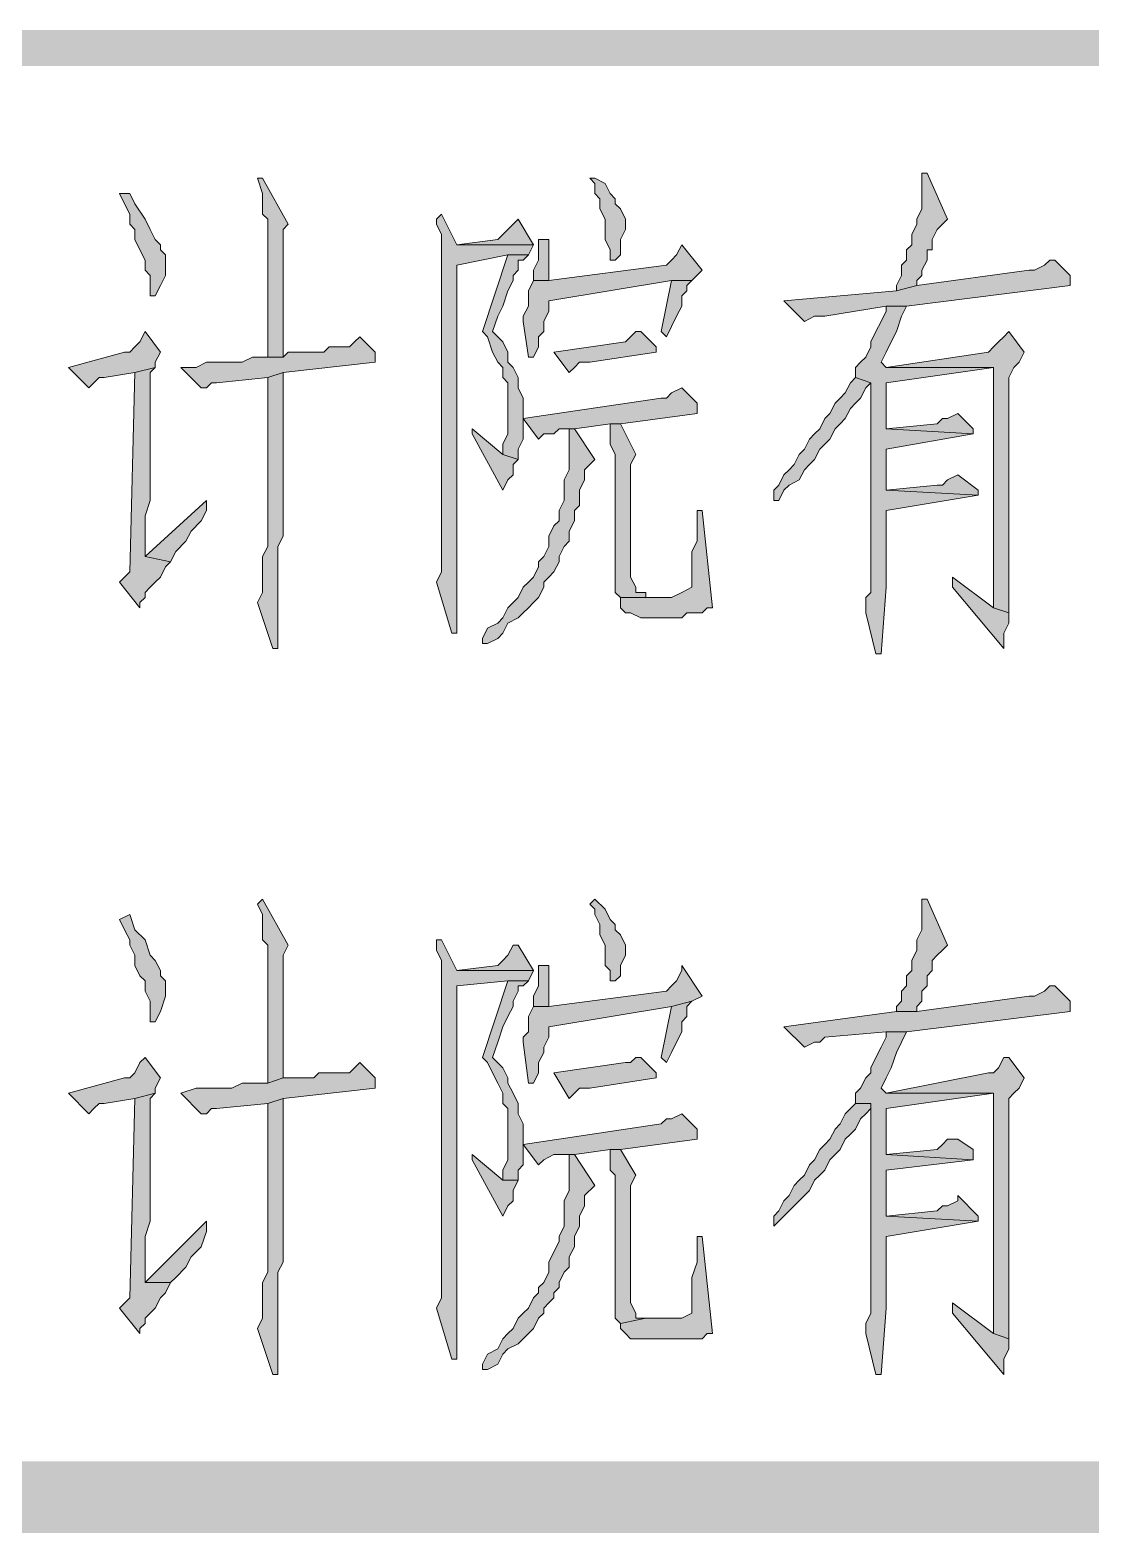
# Model space of a CAD drawing. Header units: millimetres. Extents: x 24 to 410, y 10 to 282.
# Drawn here: x 50.82 to 59.61, y 9.65 to 22.1 of the extents above; entities that cross this region are included whole.
import ezdxf

# ---------------------------------------------------------------- set-up
doc = ezdxf.new("R2010")
doc.units = ezdxf.units.MM

msp = doc.modelspace()

# ---------------------------------------------------------------- hatches: boundary and pattern name
h = msp.add_hatch(color=7)
h.dxf.hatch_style = 2
h.paths.add_polyline_path([(30.098965, 22.098), (30.098965, 21.801667), (410.082965, 22.098)])
h = msp.add_hatch(color=7)
h.dxf.hatch_style = 2
h.paths.add_polyline_path([(30.098965, 21.801667), (410.082965, 22.098), (410.082965, 21.801667)])
h = msp.add_hatch(color=7)
h.dxf.hatch_style = 2
h.paths.add_polyline_path([(58.250667, 20.912667), (58.208333, 20.912667), (58.208333, 20.870333), (58.208333, 20.616333), (58.166, 20.531667), (58.166, 20.489333), (58.123667, 20.404667), (58.123667, 20.32), (58.081333, 20.277667), (58.081333, 20.193), (58.039, 20.150667), (58.039, 20.066), (57.996667, 19.981333), (57.996667, 19.939), (58.166, 19.981333), (58.166, 20.023667), (58.208333, 20.066), (58.208333, 20.108333), (58.250667, 20.193), (58.250667, 20.277667), (58.293, 20.277667), (58.293, 20.362333), (58.335333, 20.447), (58.377667, 20.489333), (58.42, 20.531667)])
h = msp.add_hatch(color=7)
h.dxf.hatch_style = 2
h.paths.add_polyline_path([(52.747333, 20.870333), (52.705, 20.870333), (52.747333, 20.743333), (52.747333, 20.574), (52.789667, 20.531667), (52.789667, 19.388667), (52.916667, 19.388667), (52.916667, 19.558), (52.916667, 19.685), (52.916667, 20.447), (52.959, 20.489333)])
h = msp.add_hatch(color=7)
h.dxf.hatch_style = 2
h.paths.add_polyline_path([(55.498965, 20.870333), (55.456631, 20.870333), (55.498965, 20.828), (55.498965, 20.743333), (55.541298, 20.701), (55.541298, 20.616333), (55.583631, 20.531667), (55.583631, 20.362333), (55.625965, 20.277667), (55.625965, 20.193), (55.668298, 20.193), (55.710631, 20.235333), (55.710631, 20.362333), (55.752965, 20.447), (55.752965, 20.531667), (55.710631, 20.616333), (55.668298, 20.658667), (55.668298, 20.701), (55.625965, 20.743333), (55.583631, 20.828)])
h = msp.add_hatch(color=7)
h.dxf.hatch_style = 2
h.paths.add_polyline_path([(51.646667, 20.743333), (51.562, 20.743333), (51.604333, 20.658667), (51.646667, 20.574), (51.646667, 20.489333), (51.689, 20.447), (51.689, 20.362333), (51.731333, 20.277667), (51.773667, 20.193), (51.773667, 20.108333), (51.816, 20.066), (51.816, 19.896667), (51.858333, 19.896667), (51.900667, 19.981333), (51.943, 20.066), (51.943, 20.235333), (51.900667, 20.277667), (51.900667, 20.32), (51.858333, 20.362333), (51.816, 20.447), (51.773667, 20.531667), (51.689, 20.658667)])
h = msp.add_hatch(color=7)
h.dxf.hatch_style = 2
h.paths.add_polyline_path([(54.229, 20.574), (54.186667, 20.531667), (54.186667, 20.489333), (54.229, 20.404667), (54.229, 18.457333), (54.229, 18.330333), (54.229, 17.610667), (54.186667, 17.526), (54.313667, 17.102667), (54.356, 17.102667), (54.356, 17.695333), (54.356, 20.150667), (54.779333, 20.235333), (54.948667, 20.235333), (54.991, 20.32), (54.356, 20.32)])
h = msp.add_hatch(color=7)
h.dxf.hatch_style = 2
h.paths.add_polyline_path([(54.864, 20.531667), (54.821667, 20.489333), (54.779333, 20.447), (54.737, 20.404667), (54.694667, 20.362333), (54.356, 20.32), (54.991, 20.32)])
h = msp.add_hatch(color=7)
h.dxf.hatch_style = 2
h.paths.add_polyline_path([(56.218667, 20.32), (56.176333, 20.235333), (56.134, 20.193), (56.091667, 20.150667), (55.118, 20.023667), (54.991, 20.023667), (54.948667, 19.939), (54.948667, 19.812), (54.906333, 19.727333), (54.906333, 19.685), (54.948667, 19.388667), (54.991, 19.388667), (55.033333, 19.473333), (55.033333, 19.558), (55.075667, 19.600333), (55.075667, 19.685), (55.118, 19.769667), (55.118, 19.854333), (56.134, 20.023667), (56.303333, 20.023667), (56.388, 20.108333)])
h = msp.add_hatch(color=7)
h.dxf.hatch_style = 2
h.paths.add_polyline_path([(55.118, 20.362333), (55.033333, 20.362333), (55.033333, 20.32), (55.033333, 20.193), (54.991, 20.108333), (54.991, 20.023667), (55.118, 20.023667)])
h = msp.add_hatch(color=7)
h.dxf.hatch_style = 2
h.paths.add_polyline_path([(54.948667, 20.235333), (54.779333, 20.235333), (54.567667, 19.600333), (54.61, 19.558), (54.652333, 19.431), (54.694667, 19.346333), (54.737, 19.304), (54.737, 19.219333), (54.779333, 19.177), (54.779333, 18.753667), (54.737, 18.669), (54.737, 18.584333), (54.864, 18.542), (54.864, 18.626667), (54.906333, 18.711333), (54.906333, 18.965333), (54.906333, 19.05), (54.864, 19.134667), (54.864, 19.219333), (54.821667, 19.304), (54.779333, 19.346333), (54.779333, 19.431), (54.737, 19.515667), (54.652333, 19.600333), (54.694667, 19.727333), (54.737, 19.812), (54.779333, 19.939), (54.821667, 20.023667), (54.821667, 20.066), (54.864, 20.108333), (54.864, 20.193), (54.906333, 20.193)])
h = msp.add_hatch(color=7)
h.dxf.hatch_style = 2
h.paths.add_polyline_path([(59.309, 20.193), (59.266667, 20.193), (59.224333, 20.150667), (59.139667, 20.108333), (59.097333, 20.108333), (58.166, 19.981333), (57.996667, 19.939), (57.065333, 19.854333), (57.234667, 19.685), (57.319333, 19.727333), (57.404, 19.727333), (57.912, 19.812), (58.081333, 19.812), (59.436, 19.981333), (59.436, 20.066)])
h = msp.add_hatch(color=7)
h.dxf.hatch_style = 2
h.paths.add_polyline_path([(56.303333, 20.023667), (56.134, 20.023667), (56.049333, 19.600333), (56.091667, 19.558), (56.134, 19.642667), (56.176333, 19.727333), (56.218667, 19.812), (56.218667, 19.896667), (56.261, 19.939), (56.261, 19.981333)])
h = msp.add_hatch(color=7)
h.dxf.hatch_style = 2
h.paths.add_polyline_path([(58.081333, 19.812), (57.912, 19.812), (57.912, 19.769667), (57.869667, 19.685), (57.827333, 19.600333), (57.785, 19.515667), (57.785, 19.473333), (57.742667, 19.388667), (57.700333, 19.346333), (57.658, 19.304), (57.658, 19.219333), (57.785, 19.177), (57.785, 18.034), (57.785, 17.907), (57.785, 17.441333), (57.742667, 17.399), (57.742667, 17.272), (57.827333, 16.933333), (57.869667, 16.933333), (57.912, 17.483667), (57.912, 18.118667), (58.674, 18.245667), (57.912, 18.288), (57.912, 18.626667), (58.631667, 18.753667), (57.912, 18.796), (57.912, 19.177), (58.801, 19.304), (57.912, 19.304), (57.869667, 19.346333), (57.912, 19.431), (57.954333, 19.515667), (57.996667, 19.600333), (58.039, 19.727333)])
h = msp.add_hatch(color=7)
h.dxf.hatch_style = 2
h.paths.add_polyline_path([(51.773667, 19.600333), (51.731333, 19.515667), (51.689, 19.473333), (51.646667, 19.431), (51.604333, 19.431), (51.138667, 19.304), (51.308, 19.134667), (51.350333, 19.177), (51.392667, 19.219333), (51.435, 19.219333), (51.689, 19.261667), (51.858333, 19.304), (51.858333, 19.346333), (51.900667, 19.431)])
h = msp.add_hatch(color=7)
h.dxf.hatch_style = 2
h.paths.add_polyline_path([(53.551667, 19.558), (53.509333, 19.515667), (53.467, 19.473333), (53.297667, 19.473333), (53.255333, 19.431), (52.959, 19.431), (52.916667, 19.388667), (52.662667, 19.388667), (52.578, 19.346333), (52.281667, 19.346333), (52.197, 19.304), (52.07, 19.304), (52.239333, 19.134667), (52.281667, 19.134667), (52.324, 19.177), (52.366333, 19.177), (52.789667, 19.219333), (52.916667, 19.261667), (53.678667, 19.346333), (53.678667, 19.431)])
h = msp.add_hatch(color=7)
h.dxf.hatch_style = 2
h.paths.add_polyline_path([(55.88, 19.600333), (55.837667, 19.600333), (55.795333, 19.558), (55.753, 19.515667), (55.160333, 19.431), (55.287333, 19.261667), (55.329667, 19.304), (55.372, 19.346333), (55.456667, 19.346333), (56.007, 19.431), (56.007, 19.473333)])
h = msp.add_hatch(color=7)
h.dxf.hatch_style = 2
h.paths.add_polyline_path([(58.928, 19.600333), (58.885667, 19.558), (58.843333, 19.515667), (58.801, 19.473333), (58.758667, 19.431), (57.912, 19.304), (58.801, 19.304), (58.801, 17.568333), (58.801, 17.314333), (58.928, 17.272), (58.928, 18.796), (58.928, 18.880667), (58.928, 19.219333), (58.970333, 19.304), (59.012667, 19.346333), (59.055, 19.431)])
h = msp.add_hatch(color=7)
h.dxf.hatch_style = 2
h.paths.add_polyline_path([(51.858333, 19.304), (51.689, 19.261667), (51.646667, 17.610667), (51.562, 17.526), (51.731333, 17.314333), (51.731333, 17.356667), (51.773667, 17.399), (51.773667, 17.441333), (51.816, 17.483667), (51.858333, 17.526), (51.900667, 17.568333), (51.943, 17.653), (51.985333, 17.695333), (51.773667, 17.737667), (51.773667, 18.076333), (51.816, 18.203333), (51.816, 18.838333), (51.816, 18.923), (51.816, 19.261667)])
h = msp.add_hatch(color=7)
h.dxf.hatch_style = 2
h.paths.add_polyline_path([(52.916667, 19.261667), (52.789667, 19.219333), (52.789667, 17.822333), (52.747333, 17.737667), (52.747333, 17.441333), (52.705, 17.356667), (52.832, 16.975667), (52.874333, 16.975667), (52.874333, 17.822333), (52.916667, 17.907)])
h = msp.add_hatch(color=7)
h.dxf.hatch_style = 2
h.paths.add_polyline_path([(57.657965, 19.219333), (57.615631, 19.177), (57.573298, 19.092333), (57.530965, 19.05), (57.488631, 19.007667), (57.446298, 18.923), (57.403965, 18.880667), (57.361631, 18.796), (57.319298, 18.753667), (57.276965, 18.711333), (57.234631, 18.626667), (57.192298, 18.584333), (57.149965, 18.499667), (57.107631, 18.457333), (57.065298, 18.415), (57.022965, 18.330333), (56.980631, 18.288), (56.980631, 18.203333), (57.022965, 18.203333), (57.065298, 18.288), (57.107631, 18.330333), (57.192298, 18.372667), (57.234631, 18.457333), (57.276965, 18.499667), (57.319298, 18.542), (57.361631, 18.626667), (57.403965, 18.669), (57.446298, 18.711333), (57.488631, 18.796), (57.530965, 18.838333), (57.573298, 18.880667), (57.615631, 18.965333), (57.657965, 19.007667), (57.700298, 19.05), (57.742631, 19.134667), (57.784965, 19.177)])
h = msp.add_hatch(color=7)
h.dxf.hatch_style = 2
h.paths.add_polyline_path([(56.218667, 19.134667), (56.134, 19.092333), (56.091667, 19.05), (56.049333, 19.05), (54.906333, 18.880667), (55.033333, 18.711333), (55.075667, 18.753667), (55.160333, 18.753667), (55.202667, 18.796), (55.329667, 18.796), (55.626, 18.838333), (55.710667, 18.838333), (56.345667, 18.923), (56.345667, 19.007667)])
h = msp.add_hatch(color=7)
h.dxf.hatch_style = 2
h.paths.add_polyline_path([(58.504667, 18.923), (58.42, 18.880667), (58.377667, 18.880667), (58.335333, 18.838333), (57.912, 18.796), (58.631667, 18.753667), (58.631667, 18.796)])
h = msp.add_hatch(color=7)
h.dxf.hatch_style = 2
h.paths.add_polyline_path([(54.482965, 18.796), (54.482965, 18.753667), (54.736965, 18.288), (54.779298, 18.372667), (54.821631, 18.415), (54.821631, 18.499667), (54.863965, 18.542), (54.736965, 18.584333)])
h = msp.add_hatch(color=7)
h.dxf.hatch_style = 2
h.paths.add_polyline_path([(55.329667, 18.796), (55.287333, 18.796), (55.287333, 18.711333), (55.287333, 18.457333), (55.245, 18.372667), (55.245, 18.203333), (55.202667, 18.118667), (55.202667, 18.034), (55.160333, 17.991667), (55.118, 17.907), (55.118, 17.822333), (55.075667, 17.737667), (55.033333, 17.695333), (55.033333, 17.653), (54.991, 17.568333), (54.948667, 17.526), (54.906333, 17.483667), (54.864, 17.399), (54.821667, 17.356667), (54.779333, 17.314333), (54.737, 17.229667), (54.694667, 17.187333), (54.61, 17.145), (54.567667, 17.060333), (54.567667, 17.018), (54.61, 17.018), (54.694667, 17.060333), (54.737, 17.102667), (54.779333, 17.187333), (54.864, 17.229667), (54.906333, 17.272), (54.948667, 17.314333), (54.991, 17.356667), (55.033333, 17.399), (55.075667, 17.483667), (55.075667, 17.526), (55.118, 17.568333), (55.160333, 17.610667), (55.202667, 17.695333), (55.202667, 17.737667), (55.245, 17.822333), (55.287333, 17.864667), (55.287333, 17.949333), (55.329667, 18.034), (55.329667, 18.118667), (55.372, 18.161), (55.372, 18.288), (55.414333, 18.372667), (55.414333, 18.457333), (55.499, 18.542)])
h = msp.add_hatch(color=7)
h.dxf.hatch_style = 2
h.paths.add_polyline_path([(55.710667, 18.838333), (55.626, 18.838333), (55.626, 18.753667), (55.626, 18.669), (55.668333, 18.584333), (55.668333, 17.441333), (55.710667, 17.399), (55.922333, 17.399), (55.922333, 17.441333), (55.837667, 17.441333), (55.837667, 17.483667), (55.795333, 17.568333), (55.795333, 18.415), (55.795333, 18.457333), (55.795333, 18.499667), (55.837667, 18.584333)])
h = msp.add_hatch(color=7)
h.dxf.hatch_style = 2
h.paths.add_polyline_path([(58.504667, 18.415), (58.42, 18.372667), (58.377667, 18.330333), (58.335333, 18.330333), (57.912, 18.288), (58.674, 18.245667), (58.674, 18.288)])
h = msp.add_hatch(color=7)
h.dxf.hatch_style = 2
h.paths.add_polyline_path([(52.281667, 18.203333), (51.773667, 17.737667), (51.985333, 17.695333), (52.027667, 17.78), (52.112333, 17.864667), (52.154667, 17.949333), (52.239333, 18.034), (52.281667, 18.118667)])
h = msp.add_hatch(color=7)
h.dxf.hatch_style = 2
h.paths.add_polyline_path([(56.388, 18.118667), (56.345667, 18.118667), (56.345667, 18.034), (56.345667, 17.864667), (56.303333, 17.78), (56.303333, 17.483667), (56.218667, 17.441333), (56.134, 17.399), (55.710667, 17.399), (55.710667, 17.314333), (55.753, 17.272), (55.795333, 17.272), (55.88, 17.229667), (56.218667, 17.229667), (56.261, 17.272), (56.388, 17.272), (56.430333, 17.314333), (56.472667, 17.314333)])
h = msp.add_hatch(color=7)
h.dxf.hatch_style = 2
h.paths.add_polyline_path([(58.462333, 17.568333), (58.462333, 17.483667), (58.885667, 16.975667), (58.885667, 17.102667), (58.928, 17.187333), (58.928, 17.272), (58.801, 17.314333)])
h = msp.add_hatch(color=7)
h.dxf.hatch_style = 2
h.paths.add_polyline_path([(52.747333, 14.901333), (52.705, 14.859), (52.747333, 14.774333), (52.747333, 14.562667), (52.789667, 14.520333), (52.789667, 13.377333), (52.916667, 13.419667), (52.916667, 13.546667), (52.916667, 13.673667), (52.916667, 14.435667), (52.959, 14.520333)])
h = msp.add_hatch(color=7)
h.dxf.hatch_style = 2
h.paths.add_polyline_path([(55.498965, 14.901333), (55.456631, 14.859), (55.498965, 14.816667), (55.498965, 14.774333), (55.541298, 14.689667), (55.541298, 14.605), (55.583631, 14.520333), (55.583631, 14.351), (55.625965, 14.308667), (55.625965, 14.224), (55.668298, 14.224), (55.710631, 14.266333), (55.710631, 14.351), (55.752965, 14.435667), (55.752965, 14.520333), (55.710631, 14.605), (55.668298, 14.647333), (55.668298, 14.689667), (55.625965, 14.732), (55.583631, 14.816667)])
h = msp.add_hatch(color=7)
h.dxf.hatch_style = 2
h.paths.add_polyline_path([(58.250667, 14.901333), (58.208333, 14.901333), (58.208333, 14.859), (58.208333, 14.647333), (58.166, 14.562667), (58.166, 14.478), (58.123667, 14.393333), (58.123667, 14.308667), (58.081333, 14.266333), (58.081333, 14.181667), (58.039, 14.139333), (58.039, 14.054667), (57.996667, 14.012333), (57.996667, 13.97), (58.166, 13.97), (58.166, 14.012333), (58.208333, 14.054667), (58.208333, 14.139333), (58.250667, 14.181667), (58.250667, 14.266333), (58.293, 14.308667), (58.293, 14.393333), (58.335333, 14.435667), (58.377667, 14.478), (58.42, 14.520333)])
h = msp.add_hatch(color=7)
h.dxf.hatch_style = 2
h.paths.add_polyline_path([(51.646667, 14.774333), (51.562, 14.732), (51.604333, 14.647333), (51.646667, 14.562667), (51.646667, 14.520333), (51.689, 14.435667), (51.689, 14.351), (51.731333, 14.266333), (51.773667, 14.224), (51.773667, 14.139333), (51.816, 14.054667), (51.816, 13.885333), (51.858333, 13.885333), (51.900667, 13.97), (51.943, 14.097), (51.943, 14.224), (51.900667, 14.266333), (51.900667, 14.308667), (51.858333, 14.393333), (51.816, 14.435667), (51.773667, 14.562667), (51.689, 14.647333)])
h = msp.add_hatch(color=7)
h.dxf.hatch_style = 2
h.paths.add_polyline_path([(54.229, 14.562667), (54.186667, 14.562667), (54.186667, 14.478), (54.229, 14.393333), (54.229, 12.446), (54.229, 12.319), (54.229, 11.599333), (54.186667, 11.514667), (54.313667, 11.091333), (54.356, 11.091333), (54.356, 11.684), (54.356, 14.181667), (54.779333, 14.224), (54.948667, 14.224), (54.991, 14.308667), (54.356, 14.308667)])
h = msp.add_hatch(color=7)
h.dxf.hatch_style = 2
h.paths.add_polyline_path([(54.864, 14.520333), (54.821667, 14.520333), (54.779333, 14.435667), (54.737, 14.393333), (54.694667, 14.351), (54.356, 14.308667), (54.991, 14.308667)])
h = msp.add_hatch(color=7)
h.dxf.hatch_style = 2
h.paths.add_polyline_path([(56.218667, 14.351), (56.218667, 14.308667), (56.176333, 14.224), (56.134, 14.181667), (56.091667, 14.139333), (55.118, 14.012333), (54.991, 14.012333), (54.948667, 13.927667), (54.948667, 13.800667), (54.906333, 13.758333), (54.906333, 13.716), (54.948667, 13.377333), (54.991, 13.377333), (55.033333, 13.462), (55.033333, 13.546667), (55.075667, 13.631333), (55.075667, 13.673667), (55.118, 13.758333), (55.118, 13.843), (56.134, 14.012333), (56.303333, 14.054667), (56.388, 14.097)])
h = msp.add_hatch(color=7)
h.dxf.hatch_style = 2
h.paths.add_polyline_path([(55.118, 14.351), (55.033333, 14.351), (55.033333, 14.308667), (55.033333, 14.181667), (54.991, 14.097), (54.991, 14.012333), (55.118, 14.012333)])
h = msp.add_hatch(color=7)
h.dxf.hatch_style = 2
h.paths.add_polyline_path([(54.948667, 14.224), (54.779333, 14.224), (54.567667, 13.589), (54.61, 13.546667), (54.652333, 13.462), (54.694667, 13.377333), (54.737, 13.292667), (54.737, 13.208), (54.779333, 13.165667), (54.779333, 12.742333), (54.737, 12.657667), (54.737, 12.573), (54.864, 12.573), (54.864, 12.657667), (54.906333, 12.7), (54.906333, 12.954), (54.906333, 13.038667), (54.864, 13.123333), (54.864, 13.208), (54.821667, 13.292667), (54.779333, 13.377333), (54.779333, 13.419667), (54.737, 13.504333), (54.652333, 13.589), (54.694667, 13.716), (54.737, 13.843), (54.779333, 13.927667), (54.821667, 14.012333), (54.821667, 14.054667), (54.864, 14.139333), (54.864, 14.181667), (54.906333, 14.181667)])
h = msp.add_hatch(color=7)
h.dxf.hatch_style = 2
h.paths.add_polyline_path([(59.309, 14.181667), (59.266667, 14.181667), (59.224333, 14.139333), (59.139667, 14.097), (59.097333, 14.097), (58.166, 13.97), (57.996667, 13.97), (57.065333, 13.843), (57.234667, 13.673667), (57.319333, 13.716), (57.361667, 13.716), (57.404, 13.758333), (57.912, 13.800667), (58.081333, 13.800667), (59.436, 13.97), (59.436, 14.054667)])
h = msp.add_hatch(color=7)
h.dxf.hatch_style = 2
h.paths.add_polyline_path([(56.303333, 14.054667), (56.134, 14.012333), (56.049333, 13.589), (56.091667, 13.546667), (56.134, 13.631333), (56.176333, 13.716), (56.218667, 13.800667), (56.218667, 13.885333), (56.261, 13.927667), (56.261, 14.012333)])
h = msp.add_hatch(color=7)
h.dxf.hatch_style = 2
h.paths.add_polyline_path([(58.081333, 13.800667), (57.912, 13.800667), (57.912, 13.758333), (57.869667, 13.673667), (57.827333, 13.589), (57.785, 13.504333), (57.785, 13.462), (57.742667, 13.419667), (57.700333, 13.335), (57.658, 13.292667), (57.658, 13.208), (57.785, 13.208), (57.785, 12.022667), (57.785, 11.895667), (57.785, 11.472333), (57.742667, 11.387667), (57.742667, 11.303), (57.827333, 10.964333), (57.869667, 10.964333), (57.912, 11.514667), (57.912, 12.107333), (58.674, 12.234333), (57.912, 12.276667), (57.912, 12.657667), (58.631667, 12.742333), (57.912, 12.784667), (57.912, 13.165667), (58.801, 13.292667), (57.912, 13.292667), (57.869667, 13.335), (57.912, 13.419667), (57.954333, 13.504333), (57.996667, 13.631333), (58.039, 13.716)])
h = msp.add_hatch(color=7)
h.dxf.hatch_style = 2
h.paths.add_polyline_path([(51.773667, 13.589), (51.731333, 13.546667), (51.689, 13.462), (51.646667, 13.419667), (51.604333, 13.419667), (51.138667, 13.292667), (51.308, 13.123333), (51.350333, 13.165667), (51.392667, 13.208), (51.435, 13.208), (51.689, 13.250333), (51.858333, 13.292667), (51.858333, 13.335), (51.900667, 13.419667)])
h = msp.add_hatch(color=7)
h.dxf.hatch_style = 2
h.paths.add_polyline_path([(55.88, 13.589), (55.837667, 13.589), (55.795333, 13.546667), (55.753, 13.546667), (55.160333, 13.462), (55.287333, 13.250333), (55.329667, 13.292667), (55.372, 13.335), (55.456667, 13.335), (56.007, 13.419667), (56.007, 13.462)])
h = msp.add_hatch(color=7)
h.dxf.hatch_style = 2
h.paths.add_polyline_path([(58.928, 13.589), (58.885667, 13.589), (58.843333, 13.504333), (58.801, 13.462), (58.758667, 13.462), (57.912, 13.292667), (58.801, 13.292667), (58.801, 11.557), (58.801, 11.303), (58.928, 11.260667), (58.928, 12.784667), (58.928, 12.869333), (58.928, 13.250333), (58.970333, 13.292667), (59.012667, 13.335), (59.055, 13.419667)])
h = msp.add_hatch(color=7)
h.dxf.hatch_style = 2
h.paths.add_polyline_path([(53.551667, 13.546667), (53.509333, 13.504333), (53.467, 13.462), (53.213, 13.462), (53.170667, 13.419667), (52.916667, 13.419667), (52.789667, 13.377333), (52.578, 13.377333), (52.493333, 13.335), (52.281667, 13.335), (52.197, 13.335), (52.07, 13.292667), (52.239333, 13.123333), (52.281667, 13.123333), (52.324, 13.165667), (52.366333, 13.165667), (52.789667, 13.208), (52.916667, 13.250333), (53.678667, 13.335), (53.678667, 13.419667)])
h = msp.add_hatch(color=7)
h.dxf.hatch_style = 2
h.paths.add_polyline_path([(51.858333, 13.292667), (51.689, 13.250333), (51.646667, 11.599333), (51.562, 11.514667), (51.731333, 11.303), (51.731333, 11.345333), (51.773667, 11.387667), (51.773667, 11.43), (51.816, 11.472333), (51.858333, 11.514667), (51.900667, 11.599333), (51.943, 11.641667), (51.985333, 11.726333), (51.773667, 11.726333), (51.773667, 11.811), (51.773667, 12.107333), (51.816, 12.234333), (51.816, 12.827), (51.816, 12.911667), (51.816, 13.250333)])
h = msp.add_hatch(color=7)
h.dxf.hatch_style = 2
h.paths.add_polyline_path([(52.916667, 13.250333), (52.789667, 13.208), (52.789667, 11.811), (52.747333, 11.726333), (52.747333, 11.43), (52.705, 11.345333), (52.832, 10.964333), (52.874333, 10.964333), (52.874333, 11.811), (52.916667, 11.895667)])
h = msp.add_hatch(color=7)
h.dxf.hatch_style = 2
h.paths.add_polyline_path([(57.657965, 13.208), (57.615631, 13.165667), (57.573298, 13.123333), (57.530965, 13.038667), (57.488631, 12.996333), (57.446298, 12.911667), (57.403965, 12.869333), (57.361631, 12.827), (57.319298, 12.742333), (57.276965, 12.7), (57.234631, 12.615333), (57.192298, 12.573), (57.149965, 12.530667), (57.107631, 12.446), (57.065298, 12.403667), (57.022965, 12.319), (56.980631, 12.276667), (56.980631, 12.192), (57.022965, 12.234333), (57.065298, 12.276667), (57.107631, 12.319), (57.192298, 12.403667), (57.234631, 12.446), (57.276965, 12.488333), (57.319298, 12.573), (57.361631, 12.615333), (57.403965, 12.657667), (57.446298, 12.742333), (57.488631, 12.784667), (57.530965, 12.827), (57.573298, 12.911667), (57.615631, 12.954), (57.657965, 12.996333), (57.700298, 13.081), (57.742631, 13.123333), (57.784965, 13.165667), (57.784965, 13.208)])
h = msp.add_hatch(color=7)
h.dxf.hatch_style = 2
h.paths.add_polyline_path([(56.218667, 13.123333), (56.134, 13.081), (56.091667, 13.081), (56.049333, 13.038667), (54.906333, 12.869333), (55.033333, 12.7), (55.075667, 12.742333), (55.160333, 12.784667), (55.329667, 12.784667), (55.626, 12.827), (55.710667, 12.827), (56.345667, 12.911667), (56.345667, 12.996333)])
h = msp.add_hatch(color=7)
h.dxf.hatch_style = 2
h.paths.add_polyline_path([(55.710667, 12.827), (55.626, 12.827), (55.626, 12.784667), (55.626, 12.657667), (55.668333, 12.615333), (55.668333, 11.43), (55.710667, 11.387667), (55.922333, 11.43), (55.837667, 11.43), (55.837667, 11.472333), (55.795333, 11.557), (55.795333, 12.403667), (55.795333, 12.446), (55.795333, 12.530667), (55.837667, 12.615333)])
h = msp.add_hatch(color=7)
h.dxf.hatch_style = 2
h.paths.add_polyline_path([(58.504667, 12.911667), (58.42, 12.911667), (58.377667, 12.869333), (58.335333, 12.827), (57.912, 12.784667), (58.631667, 12.742333), (58.631667, 12.827)])
h = msp.add_hatch(color=7)
h.dxf.hatch_style = 2
h.paths.add_polyline_path([(54.482965, 12.784667), (54.482965, 12.742333), (54.736965, 12.276667), (54.779298, 12.361333), (54.821631, 12.403667), (54.821631, 12.488333), (54.863965, 12.573), (54.736965, 12.573)])
h = msp.add_hatch(color=7)
h.dxf.hatch_style = 2
h.paths.add_polyline_path([(55.329667, 12.784667), (55.287333, 12.784667), (55.287333, 12.7), (55.287333, 12.488333), (55.245, 12.403667), (55.245, 12.192), (55.202667, 12.107333), (55.202667, 12.065), (55.160333, 11.980333), (55.118, 11.895667), (55.118, 11.811), (55.075667, 11.726333), (55.033333, 11.684), (55.033333, 11.641667), (54.991, 11.599333), (54.948667, 11.514667), (54.906333, 11.472333), (54.864, 11.43), (54.821667, 11.345333), (54.779333, 11.303), (54.737, 11.260667), (54.694667, 11.176), (54.61, 11.133667), (54.567667, 11.049), (54.567667, 11.006667), (54.61, 11.006667), (54.694667, 11.049), (54.737, 11.133667), (54.779333, 11.176), (54.864, 11.218333), (54.906333, 11.260667), (54.948667, 11.303), (54.991, 11.345333), (55.033333, 11.43), (55.075667, 11.472333), (55.075667, 11.514667), (55.118, 11.557), (55.160333, 11.599333), (55.160333, 11.641667), (55.202667, 11.684), (55.202667, 11.726333), (55.245, 11.811), (55.287333, 11.853333), (55.287333, 11.938), (55.329667, 12.022667), (55.329667, 12.107333), (55.372, 12.192), (55.372, 12.276667), (55.414333, 12.361333), (55.414333, 12.446), (55.499, 12.530667)])
h = msp.add_hatch(color=7)
h.dxf.hatch_style = 2
h.paths.add_polyline_path([(58.504667, 12.446), (58.504667, 12.403667), (58.42, 12.361333), (58.377667, 12.361333), (58.335333, 12.319), (57.912, 12.276667), (58.674, 12.234333), (58.674, 12.276667)])
h = msp.add_hatch(color=7)
h.dxf.hatch_style = 2
h.paths.add_polyline_path([(52.281667, 12.234333), (51.773667, 11.726333), (51.985333, 11.726333), (52.027667, 11.768667), (52.112333, 11.853333), (52.154667, 11.938), (52.239333, 12.022667), (52.281667, 12.149667)])
h = msp.add_hatch(color=7)
h.dxf.hatch_style = 2
h.paths.add_polyline_path([(56.388, 12.107333), (56.345667, 12.107333), (56.345667, 12.022667), (56.345667, 11.895667), (56.303333, 11.768667), (56.303333, 11.472333), (56.218667, 11.43), (55.922333, 11.43), (55.710667, 11.387667), (55.710667, 11.345333), (55.753, 11.303), (55.795333, 11.260667), (56.388, 11.260667), (56.430333, 11.303), (56.472667, 11.303)])
h = msp.add_hatch(color=7)
h.dxf.hatch_style = 2
h.paths.add_polyline_path([(58.462333, 11.557), (58.462333, 11.472333), (58.885667, 10.964333), (58.885667, 11.091333), (58.928, 11.176), (58.928, 11.260667), (58.801, 11.303)])
h = msp.add_hatch(color=7)
h.dxf.hatch_style = 2
h.paths.add_polyline_path([(30.395333, 10.244667), (29.802667, 9.652), (409.786667, 10.244667)])
h = msp.add_hatch(color=7)
h.dxf.hatch_style = 2
h.paths.add_polyline_path([(29.802667, 9.652), (409.786667, 10.244667), (410.379333, 9.652)])

# ---------------------------------------------------------------- linework, layer by layer
at = {"color": 7, "lineweight": 0}
for points in [[(58.250667, 20.912667), (58.208333, 20.912667), (58.208333, 20.870333), (58.208333, 20.616333), (58.166, 20.531667), (58.166, 20.489333), (58.123667, 20.404667), (58.123667, 20.32), (58.081333, 20.277667), (58.081333, 20.193), (58.039, 20.150667), (58.039, 20.066), (57.996667, 19.981333), (57.996667, 19.939), (58.166, 19.981333), (58.166, 20.023667), (58.208333, 20.066), (58.208333, 20.108333), (58.250667, 20.193), (58.250667, 20.277667), (58.293, 20.277667), (58.293, 20.362333), (58.335333, 20.447), (58.377667, 20.489333), (58.42, 20.531667)], [(52.747333, 20.870333), (52.705, 20.870333), (52.747333, 20.743333), (52.747333, 20.574), (52.789667, 20.531667), (52.789667, 19.388667), (52.916667, 19.388667), (52.916667, 19.558), (52.916667, 19.685), (52.916667, 20.447), (52.959, 20.489333)], [(55.498965, 20.870333), (55.456631, 20.870333), (55.498965, 20.828), (55.498965, 20.743333), (55.541298, 20.701), (55.541298, 20.616333), (55.583631, 20.531667), (55.583631, 20.362333), (55.625965, 20.277667), (55.625965, 20.193), (55.668298, 20.193), (55.710631, 20.235333), (55.710631, 20.362333), (55.752965, 20.447), (55.752965, 20.531667), (55.710631, 20.616333), (55.668298, 20.658667), (55.668298, 20.701), (55.625965, 20.743333), (55.583631, 20.828)], [(51.646667, 20.743333), (51.562, 20.743333), (51.604333, 20.658667), (51.646667, 20.574), (51.646667, 20.489333), (51.689, 20.447), (51.689, 20.362333), (51.731333, 20.277667), (51.773667, 20.193), (51.773667, 20.108333), (51.816, 20.066), (51.816, 19.896667), (51.858333, 19.896667), (51.900667, 19.981333), (51.943, 20.066), (51.943, 20.235333), (51.900667, 20.277667), (51.900667, 20.32), (51.858333, 20.362333), (51.816, 20.447), (51.773667, 20.531667), (51.689, 20.658667)], [(54.229, 20.574), (54.186667, 20.531667), (54.186667, 20.489333), (54.229, 20.404667), (54.229, 18.457333), (54.229, 18.330333), (54.229, 17.610667), (54.186667, 17.526), (54.313667, 17.102667), (54.356, 17.102667), (54.356, 17.695333), (54.356, 20.150667), (54.779333, 20.235333), (54.948667, 20.235333), (54.991, 20.32), (54.356, 20.32)], [(54.864, 20.531667), (54.821667, 20.489333), (54.779333, 20.447), (54.737, 20.404667), (54.694667, 20.362333), (54.356, 20.32), (54.991, 20.32)], [(56.218667, 20.32), (56.176333, 20.235333), (56.134, 20.193), (56.091667, 20.150667), (55.118, 20.023667), (54.991, 20.023667), (54.948667, 19.939), (54.948667, 19.812), (54.906333, 19.727333), (54.906333, 19.685), (54.948667, 19.388667), (54.991, 19.388667), (55.033333, 19.473333), (55.033333, 19.558), (55.075667, 19.600333), (55.075667, 19.685), (55.118, 19.769667), (55.118, 19.854333), (56.134, 20.023667), (56.303333, 20.023667), (56.388, 20.108333)], [(55.118, 20.362333), (55.033333, 20.362333), (55.033333, 20.32), (55.033333, 20.193), (54.991, 20.108333), (54.991, 20.023667), (55.118, 20.023667)], [(54.948667, 20.235333), (54.779333, 20.235333), (54.567667, 19.600333), (54.61, 19.558), (54.652333, 19.431), (54.694667, 19.346333), (54.737, 19.304), (54.737, 19.219333), (54.779333, 19.177), (54.779333, 18.753667), (54.737, 18.669), (54.737, 18.584333), (54.864, 18.542), (54.864, 18.626667), (54.906333, 18.711333), (54.906333, 18.965333), (54.906333, 19.05), (54.864, 19.134667), (54.864, 19.219333), (54.821667, 19.304), (54.779333, 19.346333), (54.779333, 19.431), (54.737, 19.515667), (54.652333, 19.600333), (54.694667, 19.727333), (54.737, 19.812), (54.779333, 19.939), (54.821667, 20.023667), (54.821667, 20.066), (54.864, 20.108333), (54.864, 20.193), (54.906333, 20.193)], [(59.309, 20.193), (59.266667, 20.193), (59.224333, 20.150667), (59.139667, 20.108333), (59.097333, 20.108333), (58.166, 19.981333), (57.996667, 19.939), (57.065333, 19.854333), (57.234667, 19.685), (57.319333, 19.727333), (57.404, 19.727333), (57.912, 19.812), (58.081333, 19.812), (59.436, 19.981333), (59.436, 20.066)], [(56.303333, 20.023667), (56.134, 20.023667), (56.049333, 19.600333), (56.091667, 19.558), (56.134, 19.642667), (56.176333, 19.727333), (56.218667, 19.812), (56.218667, 19.896667), (56.261, 19.939), (56.261, 19.981333)], [(58.081333, 19.812), (57.912, 19.812), (57.912, 19.769667), (57.869667, 19.685), (57.827333, 19.600333), (57.785, 19.515667), (57.785, 19.473333), (57.742667, 19.388667), (57.700333, 19.346333), (57.658, 19.304), (57.658, 19.219333), (57.785, 19.177), (57.785, 18.034), (57.785, 17.907), (57.785, 17.441333), (57.742667, 17.399), (57.742667, 17.272), (57.827333, 16.933333), (57.869667, 16.933333), (57.912, 17.483667), (57.912, 18.118667), (58.674, 18.245667), (57.912, 18.288), (57.912, 18.626667), (58.631667, 18.753667), (57.912, 18.796), (57.912, 19.177), (58.801, 19.304), (57.912, 19.304), (57.869667, 19.346333), (57.912, 19.431), (57.954333, 19.515667), (57.996667, 19.600333), (58.039, 19.727333)], [(51.773667, 19.600333), (51.731333, 19.515667), (51.689, 19.473333), (51.646667, 19.431), (51.604333, 19.431), (51.138667, 19.304), (51.308, 19.134667), (51.350333, 19.177), (51.392667, 19.219333), (51.435, 19.219333), (51.689, 19.261667), (51.858333, 19.304), (51.858333, 19.346333), (51.900667, 19.431)], [(53.551667, 19.558), (53.509333, 19.515667), (53.467, 19.473333), (53.297667, 19.473333), (53.255333, 19.431), (52.959, 19.431), (52.916667, 19.388667), (52.662667, 19.388667), (52.578, 19.346333), (52.281667, 19.346333), (52.197, 19.304), (52.07, 19.304), (52.239333, 19.134667), (52.281667, 19.134667), (52.324, 19.177), (52.366333, 19.177), (52.789667, 19.219333), (52.916667, 19.261667), (53.678667, 19.346333), (53.678667, 19.431)], [(55.88, 19.600333), (55.837667, 19.600333), (55.795333, 19.558), (55.753, 19.515667), (55.160333, 19.431), (55.287333, 19.261667), (55.329667, 19.304), (55.372, 19.346333), (55.456667, 19.346333), (56.007, 19.431), (56.007, 19.473333)], [(58.928, 19.600333), (58.885667, 19.558), (58.843333, 19.515667), (58.801, 19.473333), (58.758667, 19.431), (57.912, 19.304), (58.801, 19.304), (58.801, 17.568333), (58.801, 17.314333), (58.928, 17.272), (58.928, 18.796), (58.928, 18.880667), (58.928, 19.219333), (58.970333, 19.304), (59.012667, 19.346333), (59.055, 19.431)], [(51.858333, 19.304), (51.689, 19.261667), (51.646667, 17.610667), (51.562, 17.526), (51.731333, 17.314333), (51.731333, 17.356667), (51.773667, 17.399), (51.773667, 17.441333), (51.816, 17.483667), (51.858333, 17.526), (51.900667, 17.568333), (51.943, 17.653), (51.985333, 17.695333), (51.773667, 17.737667), (51.773667, 18.076333), (51.816, 18.203333), (51.816, 18.838333), (51.816, 18.923), (51.816, 19.261667)], [(52.916667, 19.261667), (52.789667, 19.219333), (52.789667, 17.822333), (52.747333, 17.737667), (52.747333, 17.441333), (52.705, 17.356667), (52.832, 16.975667), (52.874333, 16.975667), (52.874333, 17.822333), (52.916667, 17.907)], [(57.657965, 19.219333), (57.615631, 19.177), (57.573298, 19.092333), (57.530965, 19.05), (57.488631, 19.007667), (57.446298, 18.923), (57.403965, 18.880667), (57.361631, 18.796), (57.319298, 18.753667), (57.276965, 18.711333), (57.234631, 18.626667), (57.192298, 18.584333), (57.149965, 18.499667), (57.107631, 18.457333), (57.065298, 18.415), (57.022965, 18.330333), (56.980631, 18.288), (56.980631, 18.203333), (57.022965, 18.203333), (57.065298, 18.288), (57.107631, 18.330333), (57.192298, 18.372667), (57.234631, 18.457333), (57.276965, 18.499667), (57.319298, 18.542), (57.361631, 18.626667), (57.403965, 18.669), (57.446298, 18.711333), (57.488631, 18.796), (57.530965, 18.838333), (57.573298, 18.880667), (57.615631, 18.965333), (57.657965, 19.007667), (57.700298, 19.05), (57.742631, 19.134667), (57.784965, 19.177)], [(56.218667, 19.134667), (56.134, 19.092333), (56.091667, 19.05), (56.049333, 19.05), (54.906333, 18.880667), (55.033333, 18.711333), (55.075667, 18.753667), (55.160333, 18.753667), (55.202667, 18.796), (55.329667, 18.796), (55.626, 18.838333), (55.710667, 18.838333), (56.345667, 18.923), (56.345667, 19.007667)], [(58.504667, 18.923), (58.42, 18.880667), (58.377667, 18.880667), (58.335333, 18.838333), (57.912, 18.796), (58.631667, 18.753667), (58.631667, 18.796)], [(54.482965, 18.796), (54.482965, 18.753667), (54.736965, 18.288), (54.779298, 18.372667), (54.821631, 18.415), (54.821631, 18.499667), (54.863965, 18.542), (54.736965, 18.584333)], [(55.329667, 18.796), (55.287333, 18.796), (55.287333, 18.711333), (55.287333, 18.457333), (55.245, 18.372667), (55.245, 18.203333), (55.202667, 18.118667), (55.202667, 18.034), (55.160333, 17.991667), (55.118, 17.907), (55.118, 17.822333), (55.075667, 17.737667), (55.033333, 17.695333), (55.033333, 17.653), (54.991, 17.568333), (54.948667, 17.526), (54.906333, 17.483667), (54.864, 17.399), (54.821667, 17.356667), (54.779333, 17.314333), (54.737, 17.229667), (54.694667, 17.187333), (54.61, 17.145), (54.567667, 17.060333), (54.567667, 17.018), (54.61, 17.018), (54.694667, 17.060333), (54.737, 17.102667), (54.779333, 17.187333), (54.864, 17.229667), (54.906333, 17.272), (54.948667, 17.314333), (54.991, 17.356667), (55.033333, 17.399), (55.075667, 17.483667), (55.075667, 17.526), (55.118, 17.568333), (55.160333, 17.610667), (55.202667, 17.695333), (55.202667, 17.737667), (55.245, 17.822333), (55.287333, 17.864667), (55.287333, 17.949333), (55.329667, 18.034), (55.329667, 18.118667), (55.372, 18.161), (55.372, 18.288), (55.414333, 18.372667), (55.414333, 18.457333), (55.499, 18.542)], [(55.710667, 18.838333), (55.626, 18.838333), (55.626, 18.753667), (55.626, 18.669), (55.668333, 18.584333), (55.668333, 17.441333), (55.710667, 17.399), (55.922333, 17.399), (55.922333, 17.441333), (55.837667, 17.441333), (55.837667, 17.483667), (55.795333, 17.568333), (55.795333, 18.415), (55.795333, 18.457333), (55.795333, 18.499667), (55.837667, 18.584333)], [(58.504667, 18.415), (58.42, 18.372667), (58.377667, 18.330333), (58.335333, 18.330333), (57.912, 18.288), (58.674, 18.245667), (58.674, 18.288)], [(52.281667, 18.203333), (51.773667, 17.737667), (51.985333, 17.695333), (52.027667, 17.78), (52.112333, 17.864667), (52.154667, 17.949333), (52.239333, 18.034), (52.281667, 18.118667)], [(56.388, 18.118667), (56.345667, 18.118667), (56.345667, 18.034), (56.345667, 17.864667), (56.303333, 17.78), (56.303333, 17.483667), (56.218667, 17.441333), (56.134, 17.399), (55.710667, 17.399), (55.710667, 17.314333), (55.753, 17.272), (55.795333, 17.272), (55.88, 17.229667), (56.218667, 17.229667), (56.261, 17.272), (56.388, 17.272), (56.430333, 17.314333), (56.472667, 17.314333)], [(58.462333, 17.568333), (58.462333, 17.483667), (58.885667, 16.975667), (58.885667, 17.102667), (58.928, 17.187333), (58.928, 17.272), (58.801, 17.314333)], [(52.747333, 14.901333), (52.705, 14.859), (52.747333, 14.774333), (52.747333, 14.562667), (52.789667, 14.520333), (52.789667, 13.377333), (52.916667, 13.419667), (52.916667, 13.546667), (52.916667, 13.673667), (52.916667, 14.435667), (52.959, 14.520333)], [(55.498965, 14.901333), (55.456631, 14.859), (55.498965, 14.816667), (55.498965, 14.774333), (55.541298, 14.689667), (55.541298, 14.605), (55.583631, 14.520333), (55.583631, 14.351), (55.625965, 14.308667), (55.625965, 14.224), (55.668298, 14.224), (55.710631, 14.266333), (55.710631, 14.351), (55.752965, 14.435667), (55.752965, 14.520333), (55.710631, 14.605), (55.668298, 14.647333), (55.668298, 14.689667), (55.625965, 14.732), (55.583631, 14.816667)], [(58.250667, 14.901333), (58.208333, 14.901333), (58.208333, 14.859), (58.208333, 14.647333), (58.166, 14.562667), (58.166, 14.478), (58.123667, 14.393333), (58.123667, 14.308667), (58.081333, 14.266333), (58.081333, 14.181667), (58.039, 14.139333), (58.039, 14.054667), (57.996667, 14.012333), (57.996667, 13.97), (58.166, 13.97), (58.166, 14.012333), (58.208333, 14.054667), (58.208333, 14.139333), (58.250667, 14.181667), (58.250667, 14.266333), (58.293, 14.308667), (58.293, 14.393333), (58.335333, 14.435667), (58.377667, 14.478), (58.42, 14.520333)], [(51.646667, 14.774333), (51.562, 14.732), (51.604333, 14.647333), (51.646667, 14.562667), (51.646667, 14.520333), (51.689, 14.435667), (51.689, 14.351), (51.731333, 14.266333), (51.773667, 14.224), (51.773667, 14.139333), (51.816, 14.054667), (51.816, 13.885333), (51.858333, 13.885333), (51.900667, 13.97), (51.943, 14.097), (51.943, 14.224), (51.900667, 14.266333), (51.900667, 14.308667), (51.858333, 14.393333), (51.816, 14.435667), (51.773667, 14.562667), (51.689, 14.647333)], [(54.229, 14.562667), (54.186667, 14.562667), (54.186667, 14.478), (54.229, 14.393333), (54.229, 12.446), (54.229, 12.319), (54.229, 11.599333), (54.186667, 11.514667), (54.313667, 11.091333), (54.356, 11.091333), (54.356, 11.684), (54.356, 14.181667), (54.779333, 14.224), (54.948667, 14.224), (54.991, 14.308667), (54.356, 14.308667)], [(54.864, 14.520333), (54.821667, 14.520333), (54.779333, 14.435667), (54.737, 14.393333), (54.694667, 14.351), (54.356, 14.308667), (54.991, 14.308667)], [(56.218667, 14.351), (56.218667, 14.308667), (56.176333, 14.224), (56.134, 14.181667), (56.091667, 14.139333), (55.118, 14.012333), (54.991, 14.012333), (54.948667, 13.927667), (54.948667, 13.800667), (54.906333, 13.758333), (54.906333, 13.716), (54.948667, 13.377333), (54.991, 13.377333), (55.033333, 13.462), (55.033333, 13.546667), (55.075667, 13.631333), (55.075667, 13.673667), (55.118, 13.758333), (55.118, 13.843), (56.134, 14.012333), (56.303333, 14.054667), (56.388, 14.097)], [(55.118, 14.351), (55.033333, 14.351), (55.033333, 14.308667), (55.033333, 14.181667), (54.991, 14.097), (54.991, 14.012333), (55.118, 14.012333)], [(54.948667, 14.224), (54.779333, 14.224), (54.567667, 13.589), (54.61, 13.546667), (54.652333, 13.462), (54.694667, 13.377333), (54.737, 13.292667), (54.737, 13.208), (54.779333, 13.165667), (54.779333, 12.742333), (54.737, 12.657667), (54.737, 12.573), (54.864, 12.573), (54.864, 12.657667), (54.906333, 12.7), (54.906333, 12.954), (54.906333, 13.038667), (54.864, 13.123333), (54.864, 13.208), (54.821667, 13.292667), (54.779333, 13.377333), (54.779333, 13.419667), (54.737, 13.504333), (54.652333, 13.589), (54.694667, 13.716), (54.737, 13.843), (54.779333, 13.927667), (54.821667, 14.012333), (54.821667, 14.054667), (54.864, 14.139333), (54.864, 14.181667), (54.906333, 14.181667)], [(59.309, 14.181667), (59.266667, 14.181667), (59.224333, 14.139333), (59.139667, 14.097), (59.097333, 14.097), (58.166, 13.97), (57.996667, 13.97), (57.065333, 13.843), (57.234667, 13.673667), (57.319333, 13.716), (57.361667, 13.716), (57.404, 13.758333), (57.912, 13.800667), (58.081333, 13.800667), (59.436, 13.97), (59.436, 14.054667)], [(56.303333, 14.054667), (56.134, 14.012333), (56.049333, 13.589), (56.091667, 13.546667), (56.134, 13.631333), (56.176333, 13.716), (56.218667, 13.800667), (56.218667, 13.885333), (56.261, 13.927667), (56.261, 14.012333)], [(58.081333, 13.800667), (57.912, 13.800667), (57.912, 13.758333), (57.869667, 13.673667), (57.827333, 13.589), (57.785, 13.504333), (57.785, 13.462), (57.742667, 13.419667), (57.700333, 13.335), (57.658, 13.292667), (57.658, 13.208), (57.785, 13.208), (57.785, 12.022667), (57.785, 11.895667), (57.785, 11.472333), (57.742667, 11.387667), (57.742667, 11.303), (57.827333, 10.964333), (57.869667, 10.964333), (57.912, 11.514667), (57.912, 12.107333), (58.674, 12.234333), (57.912, 12.276667), (57.912, 12.657667), (58.631667, 12.742333), (57.912, 12.784667), (57.912, 13.165667), (58.801, 13.292667), (57.912, 13.292667), (57.869667, 13.335), (57.912, 13.419667), (57.954333, 13.504333), (57.996667, 13.631333), (58.039, 13.716)], [(51.773667, 13.589), (51.731333, 13.546667), (51.689, 13.462), (51.646667, 13.419667), (51.604333, 13.419667), (51.138667, 13.292667), (51.308, 13.123333), (51.350333, 13.165667), (51.392667, 13.208), (51.435, 13.208), (51.689, 13.250333), (51.858333, 13.292667), (51.858333, 13.335), (51.900667, 13.419667)], [(55.88, 13.589), (55.837667, 13.589), (55.795333, 13.546667), (55.753, 13.546667), (55.160333, 13.462), (55.287333, 13.250333), (55.329667, 13.292667), (55.372, 13.335), (55.456667, 13.335), (56.007, 13.419667), (56.007, 13.462)], [(58.928, 13.589), (58.885667, 13.589), (58.843333, 13.504333), (58.801, 13.462), (58.758667, 13.462), (57.912, 13.292667), (58.801, 13.292667), (58.801, 11.557), (58.801, 11.303), (58.928, 11.260667), (58.928, 12.784667), (58.928, 12.869333), (58.928, 13.250333), (58.970333, 13.292667), (59.012667, 13.335), (59.055, 13.419667)], [(53.551667, 13.546667), (53.509333, 13.504333), (53.467, 13.462), (53.213, 13.462), (53.170667, 13.419667), (52.916667, 13.419667), (52.789667, 13.377333), (52.578, 13.377333), (52.493333, 13.335), (52.281667, 13.335), (52.197, 13.335), (52.07, 13.292667), (52.239333, 13.123333), (52.281667, 13.123333), (52.324, 13.165667), (52.366333, 13.165667), (52.789667, 13.208), (52.916667, 13.250333), (53.678667, 13.335), (53.678667, 13.419667)], [(51.858333, 13.292667), (51.689, 13.250333), (51.646667, 11.599333), (51.562, 11.514667), (51.731333, 11.303), (51.731333, 11.345333), (51.773667, 11.387667), (51.773667, 11.43), (51.816, 11.472333), (51.858333, 11.514667), (51.900667, 11.599333), (51.943, 11.641667), (51.985333, 11.726333), (51.773667, 11.726333), (51.773667, 11.811), (51.773667, 12.107333), (51.816, 12.234333), (51.816, 12.827), (51.816, 12.911667), (51.816, 13.250333)], [(52.916667, 13.250333), (52.789667, 13.208), (52.789667, 11.811), (52.747333, 11.726333), (52.747333, 11.43), (52.705, 11.345333), (52.832, 10.964333), (52.874333, 10.964333), (52.874333, 11.811), (52.916667, 11.895667)], [(57.657965, 13.208), (57.615631, 13.165667), (57.573298, 13.123333), (57.530965, 13.038667), (57.488631, 12.996333), (57.446298, 12.911667), (57.403965, 12.869333), (57.361631, 12.827), (57.319298, 12.742333), (57.276965, 12.7), (57.234631, 12.615333), (57.192298, 12.573), (57.149965, 12.530667), (57.107631, 12.446), (57.065298, 12.403667), (57.022965, 12.319), (56.980631, 12.276667), (56.980631, 12.192), (57.022965, 12.234333), (57.065298, 12.276667), (57.107631, 12.319), (57.192298, 12.403667), (57.234631, 12.446), (57.276965, 12.488333), (57.319298, 12.573), (57.361631, 12.615333), (57.403965, 12.657667), (57.446298, 12.742333), (57.488631, 12.784667), (57.530965, 12.827), (57.573298, 12.911667), (57.615631, 12.954), (57.657965, 12.996333), (57.700298, 13.081), (57.742631, 13.123333), (57.784965, 13.165667), (57.784965, 13.208)], [(56.218667, 13.123333), (56.134, 13.081), (56.091667, 13.081), (56.049333, 13.038667), (54.906333, 12.869333), (55.033333, 12.7), (55.075667, 12.742333), (55.160333, 12.784667), (55.329667, 12.784667), (55.626, 12.827), (55.710667, 12.827), (56.345667, 12.911667), (56.345667, 12.996333)], [(55.710667, 12.827), (55.626, 12.827), (55.626, 12.784667), (55.626, 12.657667), (55.668333, 12.615333), (55.668333, 11.43), (55.710667, 11.387667), (55.922333, 11.43), (55.837667, 11.43), (55.837667, 11.472333), (55.795333, 11.557), (55.795333, 12.403667), (55.795333, 12.446), (55.795333, 12.530667), (55.837667, 12.615333)], [(58.504667, 12.911667), (58.42, 12.911667), (58.377667, 12.869333), (58.335333, 12.827), (57.912, 12.784667), (58.631667, 12.742333), (58.631667, 12.827)], [(54.482965, 12.784667), (54.482965, 12.742333), (54.736965, 12.276667), (54.779298, 12.361333), (54.821631, 12.403667), (54.821631, 12.488333), (54.863965, 12.573), (54.736965, 12.573)], [(55.329667, 12.784667), (55.287333, 12.784667), (55.287333, 12.7), (55.287333, 12.488333), (55.245, 12.403667), (55.245, 12.192), (55.202667, 12.107333), (55.202667, 12.065), (55.160333, 11.980333), (55.118, 11.895667), (55.118, 11.811), (55.075667, 11.726333), (55.033333, 11.684), (55.033333, 11.641667), (54.991, 11.599333), (54.948667, 11.514667), (54.906333, 11.472333), (54.864, 11.43), (54.821667, 11.345333), (54.779333, 11.303), (54.737, 11.260667), (54.694667, 11.176), (54.61, 11.133667), (54.567667, 11.049), (54.567667, 11.006667), (54.61, 11.006667), (54.694667, 11.049), (54.737, 11.133667), (54.779333, 11.176), (54.864, 11.218333), (54.906333, 11.260667), (54.948667, 11.303), (54.991, 11.345333), (55.033333, 11.43), (55.075667, 11.472333), (55.075667, 11.514667), (55.118, 11.557), (55.160333, 11.599333), (55.160333, 11.641667), (55.202667, 11.684), (55.202667, 11.726333), (55.245, 11.811), (55.287333, 11.853333), (55.287333, 11.938), (55.329667, 12.022667), (55.329667, 12.107333), (55.372, 12.192), (55.372, 12.276667), (55.414333, 12.361333), (55.414333, 12.446), (55.499, 12.530667)], [(58.504667, 12.446), (58.504667, 12.403667), (58.42, 12.361333), (58.377667, 12.361333), (58.335333, 12.319), (57.912, 12.276667), (58.674, 12.234333), (58.674, 12.276667)], [(52.281667, 12.234333), (51.773667, 11.726333), (51.985333, 11.726333), (52.027667, 11.768667), (52.112333, 11.853333), (52.154667, 11.938), (52.239333, 12.022667), (52.281667, 12.149667)], [(56.388, 12.107333), (56.345667, 12.107333), (56.345667, 12.022667), (56.345667, 11.895667), (56.303333, 11.768667), (56.303333, 11.472333), (56.218667, 11.43), (55.922333, 11.43), (55.710667, 11.387667), (55.710667, 11.345333), (55.753, 11.303), (55.795333, 11.260667), (56.388, 11.260667), (56.430333, 11.303), (56.472667, 11.303)], [(58.462333, 11.557), (58.462333, 11.472333), (58.885667, 10.964333), (58.885667, 11.091333), (58.928, 11.176), (58.928, 11.260667), (58.801, 11.303)]]:
    msp.add_lwpolyline(points, close=True, dxfattribs=at)

doc.saveas('drawing.dxf')
